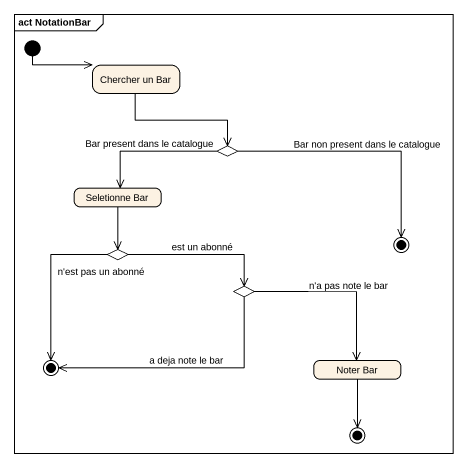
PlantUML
@startuml
mainframe act NotationBar
hide empty description
state "Chercher un Bar" as Chercher_un_Bar
state choice1 <<choice>>
state "Seletionne Bar" as Seletionne_Bar
state choice2 <<choice>>
state final1 <<end>>
state choice3 <<choice>>
state final2 <<end>>
state "Noter Bar" as Noter_Bar
state final3 <<end>>
[*] -right-> Chercher_un_Bar
Chercher_un_Bar --> choice1
choice1 -left-> Seletionne_Bar : Bar present dans le catalogue
choice1 -right-> final1 : Bar non present dans le catalogue
Seletionne_Bar --> choice2
choice2 -right-> choice3 : est un abonné
choice2 --> final2 : n'est pas un abonné
choice3 -left-> final2 : a deja note le bar
choice3 --> Noter_Bar : n'a pas note le bar
Noter_Bar --> final3
@enduml
